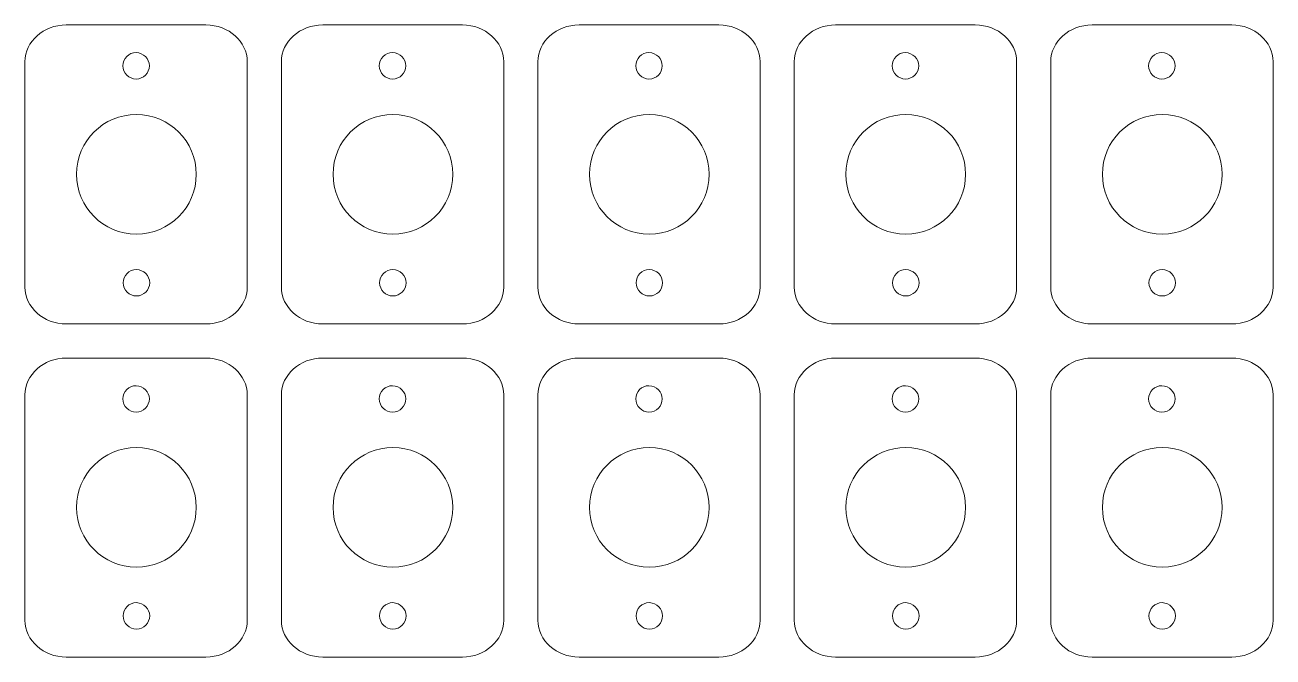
# Model space of a CAD drawing. Header units: inches. Extents: x 5 to 151, y -79 to -5.
import ezdxf

# ---------------------------------------------------------------- set-up
doc = ezdxf.new("R2010")
doc.units = ezdxf.units.IN
doc.header["$MEASUREMENT"] = 0
doc.layers.add('Layer 1', color=7, linetype='Continuous')

# ---------------------------------------------------------------- blocks, each defined once
blk = doc.blocks.new('block 2')
at = {"layer": 'Layer 1', "lineweight": 0}
for points, knots in [([(31, -35.7), (31, -38.06), (28.84, -40), (26.17, -40), (26.17, -40), (9.83, -40), (9.83, -40), (7.16, -40), (5, -38.06), (5, -35.7), (5, -35.7), (5, -9.3), (5, -9.3), (5, -6.94), (7.16, -5), (9.83, -5), (9.83, -5), (26.17, -5), (26.17, -5), (28.84, -5), (31, -6.94), (31, -9.3), (31, -9.3), (31, -35.7), (31, -35.7)], [0, 0, 0, 0, 1, 1, 1, 2, 2, 2, 3, 3, 3, 4, 4, 4, 5, 5, 5, 6, 6, 6, 7, 7, 7, 8, 8, 8, 8]), ([(19.55, -9.78), (19.55, -10.61), (18.87, -11.33), (18, -11.33), (17.17, -11.33), (16.45, -10.65), (16.45, -9.78), (16.45, -8.95), (17.14, -8.23), (18, -8.23), (18.87, -8.27), (19.55, -8.95), (19.55, -9.78)], [0, 0, 0, 0, 1, 1, 1, 2, 2, 2, 3, 3, 3, 4, 4, 4, 4]), ([(25.04, -22.48), (25.04, -26.37), (21.89, -29.48), (18.04, -29.48), (14.15, -29.48), (11.04, -26.34), (11.04, -22.48), (11.04, -18.59), (14.18, -15.48), (18.04, -15.48), (21.92, -15.48), (25.04, -18.63), (25.04, -22.48)], [0, 0, 0, 0, 1, 1, 1, 2, 2, 2, 3, 3, 3, 4, 4, 4, 4]), ([(19.59, -35.18), (19.59, -36.01), (18.9, -36.73), (18.04, -36.73), (17.21, -36.73), (16.49, -36.05), (16.49, -35.18), (16.49, -34.35), (17.17, -33.63), (18.04, -33.63), (18.9, -33.67), (19.59, -34.35), (19.59, -35.18)], [0, 0, 0, 0, 1, 1, 1, 2, 2, 2, 3, 3, 3, 4, 4, 4, 4])]:
    blk.add_open_spline(points, degree=3, knots=knots, dxfattribs=at)
blk = doc.blocks.new('block 3')
at = {"layer": 'Layer 1', "lineweight": 0}
for points, knots in [([(61, -35.7), (61, -38.06), (58.84, -40), (56.17, -40), (56.17, -40), (39.83, -40), (39.83, -40), (37.16, -40), (35, -38.06), (35, -35.7), (35, -35.7), (35, -9.3), (35, -9.3), (35, -6.94), (37.16, -5), (39.83, -5), (39.83, -5), (56.17, -5), (56.17, -5), (58.84, -5), (61, -6.94), (61, -9.3), (61, -9.3), (61, -35.7), (61, -35.7)], [0, 0, 0, 0, 1, 1, 1, 2, 2, 2, 3, 3, 3, 4, 4, 4, 5, 5, 5, 6, 6, 6, 7, 7, 7, 8, 8, 8, 8]), ([(49.55, -9.78), (49.55, -10.61), (48.87, -11.33), (48, -11.33), (47.17, -11.33), (46.45, -10.65), (46.45, -9.78), (46.45, -8.95), (47.14, -8.23), (48, -8.23), (48.87, -8.27), (49.55, -8.95), (49.55, -9.78)], [0, 0, 0, 0, 1, 1, 1, 2, 2, 2, 3, 3, 3, 4, 4, 4, 4]), ([(55.04, -22.48), (55.04, -26.37), (51.89, -29.48), (48.04, -29.48), (44.15, -29.48), (41.04, -26.34), (41.04, -22.48), (41.04, -18.59), (44.18, -15.48), (48.04, -15.48), (51.92, -15.48), (55.04, -18.63), (55.04, -22.48)], [0, 0, 0, 0, 1, 1, 1, 2, 2, 2, 3, 3, 3, 4, 4, 4, 4]), ([(49.59, -35.18), (49.59, -36.01), (48.9, -36.73), (48.04, -36.73), (47.21, -36.73), (46.49, -36.05), (46.49, -35.18), (46.49, -34.35), (47.17, -33.63), (48.04, -33.63), (48.9, -33.67), (49.59, -34.35), (49.59, -35.18)], [0, 0, 0, 0, 1, 1, 1, 2, 2, 2, 3, 3, 3, 4, 4, 4, 4])]:
    blk.add_open_spline(points, degree=3, knots=knots, dxfattribs=at)
blk = doc.blocks.new('block 4')
at = {"layer": 'Layer 1', "lineweight": 0}
for points, knots in [([(91, -35.7), (91, -38.06), (88.84, -40), (86.17, -40), (86.17, -40), (69.83, -40), (69.83, -40), (67.16, -40), (65, -38.06), (65, -35.7), (65, -35.7), (65, -9.3), (65, -9.3), (65, -6.94), (67.16, -5), (69.83, -5), (69.83, -5), (86.17, -5), (86.17, -5), (88.84, -5), (91, -6.94), (91, -9.3), (91, -9.3), (91, -35.7), (91, -35.7)], [0, 0, 0, 0, 1, 1, 1, 2, 2, 2, 3, 3, 3, 4, 4, 4, 5, 5, 5, 6, 6, 6, 7, 7, 7, 8, 8, 8, 8]), ([(79.55, -9.78), (79.55, -10.61), (78.87, -11.33), (78, -11.33), (77.17, -11.33), (76.45, -10.65), (76.45, -9.78), (76.45, -8.95), (77.14, -8.23), (78, -8.23), (78.87, -8.27), (79.55, -8.95), (79.55, -9.78)], [0, 0, 0, 0, 1, 1, 1, 2, 2, 2, 3, 3, 3, 4, 4, 4, 4]), ([(85.04, -22.48), (85.04, -26.37), (81.89, -29.48), (78.04, -29.48), (74.15, -29.48), (71.04, -26.34), (71.04, -22.48), (71.04, -18.59), (74.18, -15.48), (78.04, -15.48), (81.92, -15.48), (85.04, -18.63), (85.04, -22.48)], [0, 0, 0, 0, 1, 1, 1, 2, 2, 2, 3, 3, 3, 4, 4, 4, 4]), ([(79.59, -35.18), (79.59, -36.01), (78.9, -36.73), (78.04, -36.73), (77.21, -36.73), (76.49, -36.05), (76.49, -35.18), (76.49, -34.35), (77.17, -33.63), (78.04, -33.63), (78.9, -33.67), (79.59, -34.35), (79.59, -35.18)], [0, 0, 0, 0, 1, 1, 1, 2, 2, 2, 3, 3, 3, 4, 4, 4, 4])]:
    blk.add_open_spline(points, degree=3, knots=knots, dxfattribs=at)
blk = doc.blocks.new('block 5')
at = {"layer": 'Layer 1', "lineweight": 0}
for points, knots in [([(121, -35.7), (121, -38.06), (118.84, -40), (116.17, -40), (116.17, -40), (99.83, -40), (99.83, -40), (97.16, -40), (95, -38.06), (95, -35.7), (95, -35.7), (95, -9.3), (95, -9.3), (95, -6.94), (97.16, -5), (99.83, -5), (99.83, -5), (116.17, -5), (116.17, -5), (118.84, -5), (121, -6.94), (121, -9.3), (121, -9.3), (121, -35.7), (121, -35.7)], [0, 0, 0, 0, 1, 1, 1, 2, 2, 2, 3, 3, 3, 4, 4, 4, 5, 5, 5, 6, 6, 6, 7, 7, 7, 8, 8, 8, 8]), ([(109.55, -9.78), (109.55, -10.61), (108.87, -11.33), (108, -11.33), (107.17, -11.33), (106.45, -10.65), (106.45, -9.78), (106.45, -8.95), (107.14, -8.23), (108, -8.23), (108.87, -8.27), (109.55, -8.95), (109.55, -9.78)], [0, 0, 0, 0, 1, 1, 1, 2, 2, 2, 3, 3, 3, 4, 4, 4, 4]), ([(115.04, -22.48), (115.04, -26.37), (111.89, -29.48), (108.04, -29.48), (104.15, -29.48), (101.04, -26.34), (101.04, -22.48), (101.04, -18.59), (104.18, -15.48), (108.04, -15.48), (111.92, -15.48), (115.04, -18.63), (115.04, -22.48)], [0, 0, 0, 0, 1, 1, 1, 2, 2, 2, 3, 3, 3, 4, 4, 4, 4]), ([(109.59, -35.18), (109.59, -36.01), (108.9, -36.73), (108.04, -36.73), (107.21, -36.73), (106.49, -36.05), (106.49, -35.18), (106.49, -34.35), (107.17, -33.63), (108.04, -33.63), (108.9, -33.67), (109.59, -34.35), (109.59, -35.18)], [0, 0, 0, 0, 1, 1, 1, 2, 2, 2, 3, 3, 3, 4, 4, 4, 4])]:
    blk.add_open_spline(points, degree=3, knots=knots, dxfattribs=at)
blk = doc.blocks.new('block 6')
at = {"layer": 'Layer 1', "lineweight": 0}
for points, knots in [([(151, -35.7), (151, -38.06), (148.84, -40), (146.17, -40), (146.17, -40), (129.83, -40), (129.83, -40), (127.16, -40), (125, -38.06), (125, -35.7), (125, -35.7), (125, -9.3), (125, -9.3), (125, -6.94), (127.16, -5), (129.83, -5), (129.83, -5), (146.17, -5), (146.17, -5), (148.84, -5), (151, -6.94), (151, -9.3), (151, -9.3), (151, -35.7), (151, -35.7)], [0, 0, 0, 0, 1, 1, 1, 2, 2, 2, 3, 3, 3, 4, 4, 4, 5, 5, 5, 6, 6, 6, 7, 7, 7, 8, 8, 8, 8]), ([(139.55, -9.78), (139.55, -10.61), (138.87, -11.33), (138, -11.33), (137.17, -11.33), (136.45, -10.65), (136.45, -9.78), (136.45, -8.95), (137.14, -8.23), (138, -8.23), (138.87, -8.27), (139.55, -8.95), (139.55, -9.78)], [0, 0, 0, 0, 1, 1, 1, 2, 2, 2, 3, 3, 3, 4, 4, 4, 4]), ([(145.04, -22.48), (145.04, -26.37), (141.89, -29.48), (138.04, -29.48), (134.15, -29.48), (131.04, -26.34), (131.04, -22.48), (131.04, -18.59), (134.18, -15.48), (138.04, -15.48), (141.92, -15.48), (145.04, -18.63), (145.04, -22.48)], [0, 0, 0, 0, 1, 1, 1, 2, 2, 2, 3, 3, 3, 4, 4, 4, 4]), ([(139.59, -35.18), (139.59, -36.01), (138.9, -36.73), (138.04, -36.73), (137.21, -36.73), (136.49, -36.05), (136.49, -35.18), (136.49, -34.35), (137.17, -33.63), (138.04, -33.63), (138.9, -33.67), (139.59, -34.35), (139.59, -35.18)], [0, 0, 0, 0, 1, 1, 1, 2, 2, 2, 3, 3, 3, 4, 4, 4, 4])]:
    blk.add_open_spline(points, degree=3, knots=knots, dxfattribs=at)
blk = doc.blocks.new('block 7')
at = {"layer": 'Layer 1', "lineweight": 0}
for points, knots in [([(31, -74.7), (31, -77.06), (28.84, -79), (26.17, -79), (26.17, -79), (9.83, -79), (9.83, -79), (7.16, -79), (5, -77.06), (5, -74.7), (5, -74.7), (5, -48.3), (5, -48.3), (5, -45.94), (7.16, -44), (9.83, -44), (9.83, -44), (26.17, -44), (26.17, -44), (28.84, -44), (31, -45.94), (31, -48.3), (31, -48.3), (31, -74.7), (31, -74.7)], [0, 0, 0, 0, 1, 1, 1, 2, 2, 2, 3, 3, 3, 4, 4, 4, 5, 5, 5, 6, 6, 6, 7, 7, 7, 8, 8, 8, 8]), ([(19.55, -48.78), (19.55, -49.61), (18.87, -50.33), (18, -50.33), (17.17, -50.33), (16.45, -49.65), (16.45, -48.78), (16.45, -47.95), (17.14, -47.23), (18, -47.23), (18.87, -47.27), (19.55, -47.95), (19.55, -48.78)], [0, 0, 0, 0, 1, 1, 1, 2, 2, 2, 3, 3, 3, 4, 4, 4, 4]), ([(25.04, -61.48), (25.04, -65.37), (21.89, -68.48), (18.04, -68.48), (14.15, -68.48), (11.04, -65.34), (11.04, -61.48), (11.04, -57.59), (14.18, -54.48), (18.04, -54.48), (21.92, -54.48), (25.04, -57.63), (25.04, -61.48)], [0, 0, 0, 0, 1, 1, 1, 2, 2, 2, 3, 3, 3, 4, 4, 4, 4]), ([(19.59, -74.18), (19.59, -75.01), (18.9, -75.73), (18.04, -75.73), (17.21, -75.73), (16.49, -75.05), (16.49, -74.18), (16.49, -73.35), (17.17, -72.63), (18.04, -72.63), (18.9, -72.67), (19.59, -73.35), (19.59, -74.18)], [0, 0, 0, 0, 1, 1, 1, 2, 2, 2, 3, 3, 3, 4, 4, 4, 4])]:
    blk.add_open_spline(points, degree=3, knots=knots, dxfattribs=at)
blk = doc.blocks.new('block 8')
at = {"layer": 'Layer 1', "lineweight": 0}
for points, knots in [([(61, -74.7), (61, -77.06), (58.84, -79), (56.17, -79), (56.17, -79), (39.83, -79), (39.83, -79), (37.16, -79), (35, -77.06), (35, -74.7), (35, -74.7), (35, -48.3), (35, -48.3), (35, -45.94), (37.16, -44), (39.83, -44), (39.83, -44), (56.17, -44), (56.17, -44), (58.84, -44), (61, -45.94), (61, -48.3), (61, -48.3), (61, -74.7), (61, -74.7)], [0, 0, 0, 0, 1, 1, 1, 2, 2, 2, 3, 3, 3, 4, 4, 4, 5, 5, 5, 6, 6, 6, 7, 7, 7, 8, 8, 8, 8]), ([(49.55, -48.78), (49.55, -49.61), (48.87, -50.33), (48, -50.33), (47.17, -50.33), (46.45, -49.65), (46.45, -48.78), (46.45, -47.95), (47.14, -47.23), (48, -47.23), (48.87, -47.27), (49.55, -47.95), (49.55, -48.78)], [0, 0, 0, 0, 1, 1, 1, 2, 2, 2, 3, 3, 3, 4, 4, 4, 4]), ([(55.04, -61.48), (55.04, -65.37), (51.89, -68.48), (48.04, -68.48), (44.15, -68.48), (41.04, -65.34), (41.04, -61.48), (41.04, -57.59), (44.18, -54.48), (48.04, -54.48), (51.92, -54.48), (55.04, -57.63), (55.04, -61.48)], [0, 0, 0, 0, 1, 1, 1, 2, 2, 2, 3, 3, 3, 4, 4, 4, 4]), ([(49.59, -74.18), (49.59, -75.01), (48.9, -75.73), (48.04, -75.73), (47.21, -75.73), (46.49, -75.05), (46.49, -74.18), (46.49, -73.35), (47.17, -72.63), (48.04, -72.63), (48.9, -72.67), (49.59, -73.35), (49.59, -74.18)], [0, 0, 0, 0, 1, 1, 1, 2, 2, 2, 3, 3, 3, 4, 4, 4, 4])]:
    blk.add_open_spline(points, degree=3, knots=knots, dxfattribs=at)
blk = doc.blocks.new('block 9')
at = {"layer": 'Layer 1', "lineweight": 0}
for points, knots in [([(91, -74.7), (91, -77.06), (88.84, -79), (86.17, -79), (86.17, -79), (69.83, -79), (69.83, -79), (67.16, -79), (65, -77.06), (65, -74.7), (65, -74.7), (65, -48.3), (65, -48.3), (65, -45.94), (67.16, -44), (69.83, -44), (69.83, -44), (86.17, -44), (86.17, -44), (88.84, -44), (91, -45.94), (91, -48.3), (91, -48.3), (91, -74.7), (91, -74.7)], [0, 0, 0, 0, 1, 1, 1, 2, 2, 2, 3, 3, 3, 4, 4, 4, 5, 5, 5, 6, 6, 6, 7, 7, 7, 8, 8, 8, 8]), ([(79.55, -48.78), (79.55, -49.61), (78.87, -50.33), (78, -50.33), (77.17, -50.33), (76.45, -49.65), (76.45, -48.78), (76.45, -47.95), (77.14, -47.23), (78, -47.23), (78.87, -47.27), (79.55, -47.95), (79.55, -48.78)], [0, 0, 0, 0, 1, 1, 1, 2, 2, 2, 3, 3, 3, 4, 4, 4, 4]), ([(85.04, -61.48), (85.04, -65.37), (81.89, -68.48), (78.04, -68.48), (74.15, -68.48), (71.04, -65.34), (71.04, -61.48), (71.04, -57.59), (74.18, -54.48), (78.04, -54.48), (81.92, -54.48), (85.04, -57.63), (85.04, -61.48)], [0, 0, 0, 0, 1, 1, 1, 2, 2, 2, 3, 3, 3, 4, 4, 4, 4]), ([(79.59, -74.18), (79.59, -75.01), (78.9, -75.73), (78.04, -75.73), (77.21, -75.73), (76.49, -75.05), (76.49, -74.18), (76.49, -73.35), (77.17, -72.63), (78.04, -72.63), (78.9, -72.67), (79.59, -73.35), (79.59, -74.18)], [0, 0, 0, 0, 1, 1, 1, 2, 2, 2, 3, 3, 3, 4, 4, 4, 4])]:
    blk.add_open_spline(points, degree=3, knots=knots, dxfattribs=at)
blk = doc.blocks.new('block 10')
at = {"layer": 'Layer 1', "lineweight": 0}
for points, knots in [([(121, -74.7), (121, -77.06), (118.84, -79), (116.17, -79), (116.17, -79), (99.83, -79), (99.83, -79), (97.16, -79), (95, -77.06), (95, -74.7), (95, -74.7), (95, -48.3), (95, -48.3), (95, -45.94), (97.16, -44), (99.83, -44), (99.83, -44), (116.17, -44), (116.17, -44), (118.84, -44), (121, -45.94), (121, -48.3), (121, -48.3), (121, -74.7), (121, -74.7)], [0, 0, 0, 0, 1, 1, 1, 2, 2, 2, 3, 3, 3, 4, 4, 4, 5, 5, 5, 6, 6, 6, 7, 7, 7, 8, 8, 8, 8]), ([(109.55, -48.78), (109.55, -49.61), (108.87, -50.33), (108, -50.33), (107.17, -50.33), (106.45, -49.65), (106.45, -48.78), (106.45, -47.95), (107.14, -47.23), (108, -47.23), (108.87, -47.27), (109.55, -47.95), (109.55, -48.78)], [0, 0, 0, 0, 1, 1, 1, 2, 2, 2, 3, 3, 3, 4, 4, 4, 4]), ([(115.04, -61.48), (115.04, -65.37), (111.89, -68.48), (108.04, -68.48), (104.15, -68.48), (101.04, -65.34), (101.04, -61.48), (101.04, -57.59), (104.18, -54.48), (108.04, -54.48), (111.92, -54.48), (115.04, -57.63), (115.04, -61.48)], [0, 0, 0, 0, 1, 1, 1, 2, 2, 2, 3, 3, 3, 4, 4, 4, 4]), ([(109.59, -74.18), (109.59, -75.01), (108.9, -75.73), (108.04, -75.73), (107.21, -75.73), (106.49, -75.05), (106.49, -74.18), (106.49, -73.35), (107.17, -72.63), (108.04, -72.63), (108.9, -72.67), (109.59, -73.35), (109.59, -74.18)], [0, 0, 0, 0, 1, 1, 1, 2, 2, 2, 3, 3, 3, 4, 4, 4, 4])]:
    blk.add_open_spline(points, degree=3, knots=knots, dxfattribs=at)
blk = doc.blocks.new('block 11')
at = {"layer": 'Layer 1', "lineweight": 0}
for points, knots in [([(151, -74.7), (151, -77.06), (148.84, -79), (146.17, -79), (146.17, -79), (129.83, -79), (129.83, -79), (127.16, -79), (125, -77.06), (125, -74.7), (125, -74.7), (125, -48.3), (125, -48.3), (125, -45.94), (127.16, -44), (129.83, -44), (129.83, -44), (146.17, -44), (146.17, -44), (148.84, -44), (151, -45.94), (151, -48.3), (151, -48.3), (151, -74.7), (151, -74.7)], [0, 0, 0, 0, 1, 1, 1, 2, 2, 2, 3, 3, 3, 4, 4, 4, 5, 5, 5, 6, 6, 6, 7, 7, 7, 8, 8, 8, 8]), ([(139.55, -48.78), (139.55, -49.61), (138.87, -50.33), (138, -50.33), (137.17, -50.33), (136.45, -49.65), (136.45, -48.78), (136.45, -47.95), (137.14, -47.23), (138, -47.23), (138.87, -47.27), (139.55, -47.95), (139.55, -48.78)], [0, 0, 0, 0, 1, 1, 1, 2, 2, 2, 3, 3, 3, 4, 4, 4, 4]), ([(145.04, -61.48), (145.04, -65.37), (141.89, -68.48), (138.04, -68.48), (134.15, -68.48), (131.04, -65.34), (131.04, -61.48), (131.04, -57.59), (134.18, -54.48), (138.04, -54.48), (141.92, -54.48), (145.04, -57.63), (145.04, -61.48)], [0, 0, 0, 0, 1, 1, 1, 2, 2, 2, 3, 3, 3, 4, 4, 4, 4]), ([(139.59, -74.18), (139.59, -75.01), (138.9, -75.73), (138.04, -75.73), (137.21, -75.73), (136.49, -75.05), (136.49, -74.18), (136.49, -73.35), (137.17, -72.63), (138.04, -72.63), (138.9, -72.67), (139.59, -73.35), (139.59, -74.18)], [0, 0, 0, 0, 1, 1, 1, 2, 2, 2, 3, 3, 3, 4, 4, 4, 4])]:
    blk.add_open_spline(points, degree=3, knots=knots, dxfattribs=at)

msp = doc.modelspace()

# ---------------------------------------------------------------- block references
at = {"layer": 'Layer 1'}
for name in ['block 2', 'block 3', 'block 4', 'block 5', 'block 6', 'block 7', 'block 8', 'block 9', 'block 10', 'block 11']:
    msp.add_blockref(name, (0, 0), dxfattribs=at)

doc.saveas('drawing.dxf')
